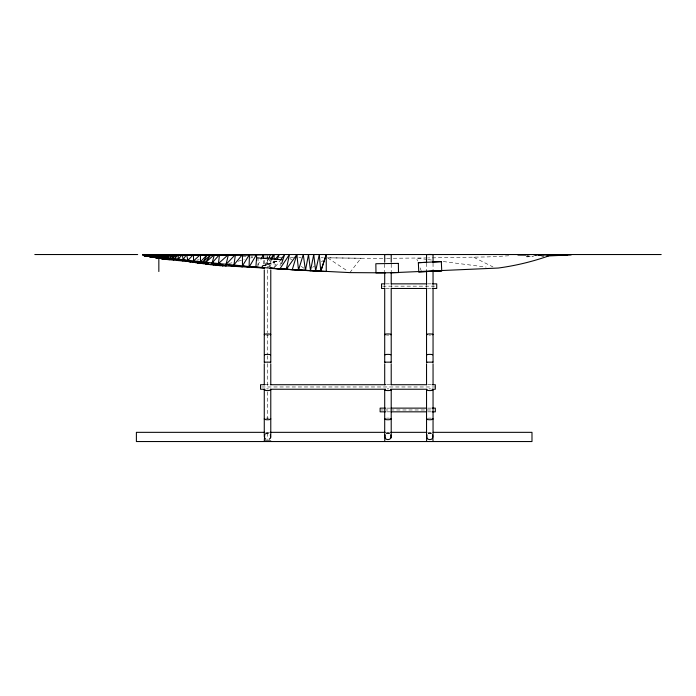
<?xml version="1.0" encoding="UTF-8"?>
<svg xmlns="http://www.w3.org/2000/svg" width="696" height="696" viewBox="0 0 696 696"><rect width="100%" height="100%" fill="white"/><g stroke="black" fill="none" stroke-linecap="round" stroke-linejoin="round"><path stroke-width="0.52" stroke-dasharray="3.48 2.61" d="M280.123 265.776L280.358 262.714M274.45 267.412L276.625 261.47M268.665 267.02L271.362 260.295M265.35 265.82L268.821 258.294M269.256 257.355L270.561 254.536M264.532 265.75L268.552 258.268M269.056 257.337L270.065 255.467M257.746 265.28L260.643 259.904M526.55 255.806L526.82 256.833L533.197 256.58M265.707 265.942L269.996 259.799M275.329 266.777L279.679 261.061M349.888 272.615L360.928 258.233L385.593 258.286M268.952 267.142L273.719 261.252M265.228 434.182L267.525 433.225L269.822 434.182M312.635 267.308L314.392 266.185M321.421 261.731L323.179 260.617M386.332 433.66L387.959 433.225L389.586 433.66M428.171 433.66L429.797 433.225L431.424 433.66M262.148 266.22L277.556 260.896M262.061 266.272L277.165 261.13M261.609 266.246L276.738 261.113M228.566 263.627L232.751 262.566M237.989 261.226L244.279 259.625M250.56 258.025L252.657 257.485M197.003 260.06L199.134 259.765M526.82 256.833L533.267 256.276M508.776 255.754L504.165 256.05A799.034 799.034 0 0 1 487.348 256.92L428.345 257.911M541.706 256.241L543.837 256.154M427.257 257.929L392.788 258.26M386.619 258.277L391.761 258.268M385.862 283.855L390.186 283.855M428.066 283.855L431.32 283.855M382.609 286.16L434.565 286.16M385.862 288.475L390.186 288.475M428.066 288.475L431.32 288.475M264.88 384.714L269.23 384.714M386.619 384.714L389.864 384.714M427.744 384.714L430.998 384.714M261.618 386.976L435.322 386.976M386.619 408.126L389.864 408.126M427.744 408.126L430.998 408.126M381.208 409.979L383.374 409.979M384.453 409.979L430.998 409.979M386.619 411.832L389.864 411.832M427.744 411.832L430.998 411.832M265.724 432.338L270.074 432.338M386.358 432.338L389.621 432.338M427.657 432.338L432.007 432.338M264.358 257.068L270.761 257.146M290.371 257.381L293.555 257.416M298.871 257.485L301.003 257.511M321.195 257.755L323.318 257.781M327.572 257.833L360.928 258.233L327.572 257.833L348.104 271.431M250.865 256.868L252.805 256.911M243.121 256.65L246.027 256.728M541.819 255.806L543.941 255.902M427.144 259.451L416.417 258.059L417.522 261M428.214 259.591L431.433 260.008M443.239 261.531L486.147 267.081M473.872 257.355L492.942 266.899M289.98 258.564L291.72 259.773M301.281 266.42L303.891 268.23M420.106 267.864L421.21 270.805M433.051 263.175L433.051 269.891M433.051 285.221L433.051 287.135M426.544 263.175L426.544 269.891M426.544 285.221L426.544 287.135M391.213 264.132L391.213 271.805M391.213 285.221L391.213 287.135M384.705 264.132L384.705 271.805M384.705 285.221L384.705 287.135M274.085 260.939L274.085 268.404M270.779 260.295L270.779 267.012M267.525 255.493L267.525 259.33M267.525 260.295L267.525 267.969M267.525 269.891L267.525 332.644M267.525 334.515L267.525 354.734M267.525 355.795L267.525 362.155M267.525 363.747L267.525 387.576M267.525 391.883L267.525 418.931M267.525 432.964L267.525 439.585M264.271 260.295L264.271 266.055M263.532 260.574L263.532 266.62M258.033 257.555L258.033 265.628M281.993 257.511A376.988 376.988 0 0 1 279.079 257.546M270.318 257.52A376.988 376.988 0 0 1 264.48 257.389M269.152 335.02A3.254 0.583 0 0 1 265.898 335.02M266.681 388.89A3.254 0.861 0 0 1 268.369 388.89M265.898 418.218A3.254 0.827 0 0 1 269.152 418.218M265.228 434.026A3.254 3.245 0 0 1 269.822 434.026M387.115 388.89A3.254 0.861 0 0 1 388.803 388.89M386.332 433.512A3.254 3.245 0 0 1 389.586 433.512M386.332 418.218A3.254 0.827 0 0 1 389.586 418.218M388.803 335.08A3.254 0.583 0 0 1 386.332 335.02M428.171 433.512A3.254 3.245 0 0 1 431.424 433.512M428.954 388.89A3.254 0.861 0 0 1 430.641 388.89M428.171 418.218A3.254 0.827 0 0 1 431.424 418.218M430.641 335.08A3.254 0.583 0 0 1 428.954 335.08"/><path stroke-width="1.04" d="M146.012 254.997L146.012 254.536M146.264 255.032L146.264 254.536M146.491 255.067L146.491 254.536M146.752 255.101L146.752 254.536M147.013 255.136L147.013 254.536M147.187 255.162L147.187 254.536M147.378 255.18L147.378 254.536M147.561 255.206L147.561 254.536M147.804 255.241L147.691 254.536M147.9 255.258L147.9 254.536M147.996 255.267L147.996 254.536M148.248 255.301L148.248 254.536M148.37 255.319L148.37 254.536M148.561 255.345L148.561 254.536M148.744 254.536L148.84 255.38L148.9 254.536M149.04 255.406L149.04 254.536M149.214 255.432L149.214 254.536M149.335 255.449L149.344 254.536M149.518 255.475L149.518 254.536M149.727 255.502L149.736 254.536M149.875 255.519L149.875 254.536M150.127 255.554L150.023 254.536M150.423 255.597L150.423 254.536M150.562 255.615L150.493 254.536M150.667 255.632L150.667 254.536M150.849 255.658L150.858 254.536M150.997 255.676L150.936 254.536M151.084 255.684L151.084 254.536M151.258 255.71L151.197 254.536M151.424 255.736L151.424 254.536M151.528 255.745L151.528 254.536M151.711 255.771L151.589 254.536L151.65 255.763M151.815 255.789L151.815 254.536M152.006 255.815L152.006 254.536M152.128 255.823L152.128 254.536L152.198 255.841M152.294 255.85L152.294 254.536M152.433 255.867L152.398 254.536M152.528 255.884L152.711 254.536M152.763 255.91L152.763 254.536M153.007 255.945L153.007 254.536M157.983 254.536L157.983 256.615L156.835 256.624L153.268 255.98L153.268 254.536M153.546 256.024L153.546 254.536M153.955 256.076L153.955 254.536M154.355 256.128L154.355 254.536M154.712 256.18L154.712 254.536M154.912 256.206L154.912 254.536M155.138 256.232L155.138 254.536M155.339 256.267L155.347 254.536M155.565 256.293L155.565 254.536M156.061 256.363L156.061 254.536M156.235 256.389L156.235 254.536M156.739 256.45L156.739 254.536M156.992 254.536L157.131 256.65L157.166 254.536M157.305 254.536L157.374 256.624L142.628 254.536L145.403 255.858L166.631 259.495L187.424 261.409L215.795 265.359L264.48 268.038L203.136 262.018L156.835 256.624M157.618 254.536L157.601 256.624L157.496 254.536M157.766 256.589L157.766 254.536M158.123 256.633L158.123 254.536M158.192 256.641L158.192 254.536L158.331 256.667M158.523 256.685L158.523 254.536L158.653 256.702M158.723 256.711L158.827 254.536M158.975 256.746L158.975 254.536M159.14 256.763L159.14 254.536M194.941 255.023L194.941 254.536M162.629 255.127L162.638 254.536L142.602 254.51M384.705 440.925L385.14 434.852M426.544 440.925L426.979 434.852M148.683 254.536L148.657 255.354L151.389 256.259L153.268 255.98M160.141 256.894L160.289 254.536M160.541 255.093L142.793 254.753L144.611 255.797L166.631 259.495L169.981 254.536L170.433 258.207L169.076 259.721L172.73 258.503L175.174 254.536L175.174 258.79L178.219 260.565L178.219 254.536L173.478 260.13L172.73 258.503L172.669 254.536L170.433 258.207L166.631 259.495L166.561 254.536L165.674 257.598L166.631 259.495L168.771 259.286M203.824 254.536L204.18 255.032M418.348 262.705L441.308 261.565L441.743 270.848L418.766 271.892L418.348 262.705L425.665 262.375M418.766 271.892L441.743 270.848M161.402 254.536L161.159 257.024L166.631 259.495L167.362 254.536L166.344 257.685M161.046 254.536L160.802 256.981L166.631 259.495L164.917 257.503L164.691 254.536L164.247 257.416L163.951 254.536L163.403 257.311L166.631 259.495L159.393 256.798L144.916 255.823L166.066 259.399M161.533 257.068L161.82 254.536L162.368 257.181L166.631 259.495M168.136 257.911L168.597 254.536L167.023 257.772M270.213 268.195L286.3 269.361L296.861 254.536L298.523 269.996L305.422 270.526L308.519 254.536L310.503 270.796L305.422 270.379L303.265 254.536L298.523 270.109L270.213 268.117M315.627 271.04L319.299 254.536L320.786 271.275L315.645 270.944M164.917 257.503L165.674 254.536L165.674 257.598M208.609 264.532L205.816 262.296L210.183 264.715L212.115 262.957L214.438 254.536L205.816 262.296L205.816 264.184L203.136 262.018L207.451 254.536L200.474 261.722L199.9 263.384L193.514 260.948L200.474 254.536L200.474 261.722L203.136 263.819L203.136 262.018L210.94 254.536L205.816 262.296L207.043 264.35M385.41 272.841L349.888 272.615L292.276 269.648L296.861 254.536M326.25 254.536L320.786 271.231L326.25 254.536L326.25 271.536L270.213 268.386M281.593 263.723L284.647 254.536L280.297 260.243M277.347 259.486L279.166 254.536L275.077 259.573M271.753 259.338L273.676 254.536L270.613 258.921M264.706 434.852L264.271 440.925L270.779 440.925M261.122 259.008L263.532 254.536L263.532 258.564M279.896 268.83L289.466 254.536L286.3 269.256L292.276 269.726M215.795 265.359L212.115 262.957L219.544 254.536L218.413 263.61L223.129 265.915L212.115 262.957L213.324 265.072M269.152 439.306L270.344 438.115L270.779 436.488L270.779 389.725M148.718 255.38L147.291 255.989L145.02 254.536M270.344 354.882C271.048 354.212 264.001 354.212 264.706 354.882M390.778 354.882C391.491 354.212 384.436 354.212 385.14 354.882M432.616 354.882C433.321 354.212 426.265 354.212 426.979 354.882M384.705 262.218L384.705 254.536L387.959 254.458L391.213 254.536L391.213 262.218M391.213 254.536L384.705 254.536M426.544 262.218L426.544 254.536L429.797 254.458L433.051 254.536L433.051 262.218M433.051 254.536L426.544 254.536M539.217 255.11L571.216 254.536M547.23 255.067L549.379 254.875M571.216 254.875L547.021 256.024M264.271 269.891L264.271 362.155L270.779 362.155L270.779 269.891M384.705 288.083L384.705 362.155L391.213 362.155L391.213 288.083M426.544 288.083L426.544 362.155L433.051 362.155L433.051 288.083M517.911 255.067L525.932 255.093M432.973 262.035L441.325 261.661M534.041 255.075L541.41 254.875M270.344 362.172L270.779 362.155M390.778 362.172L391.213 362.155M432.616 362.172L433.051 362.155M390.717 272.78L498.179 268.047A252.813 252.813 0 0 0 548.178 256.102L548.178 254.536M146.891 255.806L273.319 254.536M279.4 254.536L144.916 255.823L165.509 259.234M34.8 254.536L137.669 254.536M142.628 254.536L661.2 254.536M384.775 283.855L381.53 283.855L381.53 288.475L384.775 288.475M391.274 283.855L426.987 283.855M432.399 283.855L436.731 283.855L436.731 288.475L432.399 288.475M391.274 288.475L426.987 288.475M264.88 384.714L260.53 384.714L260.53 389.238L264.88 389.238M270.318 384.714L385.54 384.714M390.952 384.714L426.665 384.714M432.077 384.714L435.322 384.714L435.322 389.238L432.077 389.238M270.318 389.238L385.54 389.238M390.952 389.238L426.665 389.238M385.54 408.126L380.129 408.126L380.129 411.832L385.54 411.832M390.952 408.126L426.665 408.126M432.077 408.126L435.322 408.126L435.322 411.832L432.077 411.832M390.952 411.832L426.665 411.832M264.637 432.338L136.39 432.338L136.39 441.542L531.988 441.542L531.988 432.338L433.095 432.338M270.074 432.338L385.271 432.338M390.708 432.338L426.57 432.338M156.426 255.084L142.993 254.98L146.108 255.101M550.91 254.875L567.223 255.223L567.223 254.536M550.536 254.875L567.223 255.223L552.807 254.536M552.276 254.875L567.223 255.223L551.78 254.875M426.979 362.172L426.544 362.155M385.14 362.172L384.705 362.155M264.706 362.172L264.271 362.155M145.386 255.249L143.228 255.188L145.342 255.415M282.054 259.773L256.58 257.833L255.884 267.003L281.358 268.943M145.56 255.58L143.472 255.362L148.787 256.024M147.648 255.789L149.736 256.006M148.979 256.137L143.741 255.519L149.083 256.25M153.511 256.902L144.02 255.641L157.331 257.616M155.617 257.189L157.722 257.468M151.223 256.546L153.364 256.841M155.495 257.137L157.635 257.424M305.422 270.379L307.362 270.648M161.307 258.216L144.307 255.736L164.987 258.99L164.5 258.686M159.375 257.92L161.429 258.225M189.59 261.8L183.065 259.738L182.378 254.536L178.219 259.156L183.065 261.009L183.065 259.738L186.545 254.536L187.911 260.321L190.791 261.992L183.065 259.738L185.675 261.252M188.503 261.609L183.065 259.738L187.424 261.409M212.115 262.957L220.188 265.768M199.1 263.271L193.514 260.948L195.794 262.775M264.48 268.038L249.09 266.455L249.472 254.536L242.452 265.863L249.09 267.194L256.502 254.536L256.615 259.756M198.308 263.166L193.514 260.948L197.473 263.036M265.898 439.306L264.706 438.115L264.271 436.488L264.271 389.725M432.616 434.852L433.051 440.925M390.778 434.852L391.143 437.758M270.344 434.852L270.709 437.758M145.02 254.867L145.403 255.858M163.403 257.311L163.16 254.536L162.368 257.181L162.368 254.536M540.775 254.536L538.434 255.04L538.434 254.536M535.92 254.536L535.92 255.223M528.786 254.536L528.786 255.223M527.481 254.536L527.481 255.223M433.051 270.848L433.051 284.264M433.051 363.747L433.051 384.749M433.051 389.725L433.051 436.488C433.208 440.672 426.378 440.672 426.544 436.488L426.544 389.725M426.544 270.848L426.544 284.264M426.544 363.747L426.544 384.749M391.213 272.771L391.213 284.264M391.213 363.747L391.213 384.749M391.213 389.725L391.213 436.488C391.378 440.672 384.549 440.672 384.705 436.488L384.705 389.725M384.705 272.771L384.705 284.264M384.705 363.747L384.705 384.749M274.085 254.536L274.085 258.799M270.779 363.747L270.779 384.749M264.271 363.747L264.271 384.749M159.393 254.536L159.393 256.798M158.845 257.72L158.845 271.536M156.504 254.536L156.504 256.424M155.817 254.536L155.817 256.328M151.885 254.536L151.885 255.797M150.719 254.536L150.719 255.632M150.232 254.536L150.232 255.571M148.492 254.536L148.492 255.336M148.118 254.536L148.118 255.284M264.706 334.811A3.254 0.583 0 0 1 265.437 334.071A3.254 0.583 0 0 1 269.613 334.071A3.254 0.583 0 0 1 270.344 334.811M270.344 389.29A3.254 0.861 0 0 1 269.613 390.386A3.254 0.861 0 0 1 265.437 390.386A3.254 0.861 0 0 1 264.706 389.29M270.344 418.522A3.254 0.827 0 0 1 269.622 419.566A3.254 0.827 0 0 1 265.437 419.566A3.254 0.827 0 0 1 264.706 418.522M390.778 389.29A3.254 0.861 0 0 1 390.056 390.386A3.254 0.861 0 0 1 385.871 390.386A3.254 0.861 0 0 1 385.14 389.29M390.778 418.522A3.254 0.827 0 0 1 390.056 419.566A3.254 0.827 0 0 1 385.871 419.566A3.254 0.827 0 0 1 385.14 418.522M385.14 334.811A3.254 0.583 0 0 1 385.871 334.071A3.254 0.583 0 0 1 390.056 334.071A3.254 0.583 0 0 1 390.778 334.811M432.616 389.29A3.254 0.861 0 0 1 431.885 390.386A3.254 0.861 0 0 1 427.701 390.386A3.254 0.861 0 0 1 426.979 389.29M432.616 418.522A3.254 0.827 0 0 1 431.885 419.566A3.254 0.827 0 0 1 427.701 419.566A3.254 0.827 0 0 1 426.979 418.522M426.979 334.811A3.254 0.583 0 0 1 427.701 334.071A3.254 0.583 0 0 1 431.885 334.071A3.254 0.583 0 0 1 432.616 334.811M235.439 254.536L233.734 266.438L226.07 264.35L228.427 254.536L218.413 263.61L226.07 266.063L226.07 264.35L235.439 254.536M313.748 254.536L310.503 270.657L315.645 271.04L313.748 254.536M242.452 254.536L233.734 265.089L242.452 266.873L242.452 254.536M193.514 254.536L187.911 260.321L193.514 262.418L193.514 254.536M264.384 254.51L270.779 254.536L264.384 254.51M398.373 263.401L375.849 263.723L375.979 272.919L398.504 272.597L398.373 263.401M145.29 255.301L143.228 255.188L145.307 255.362"/></g></svg>
